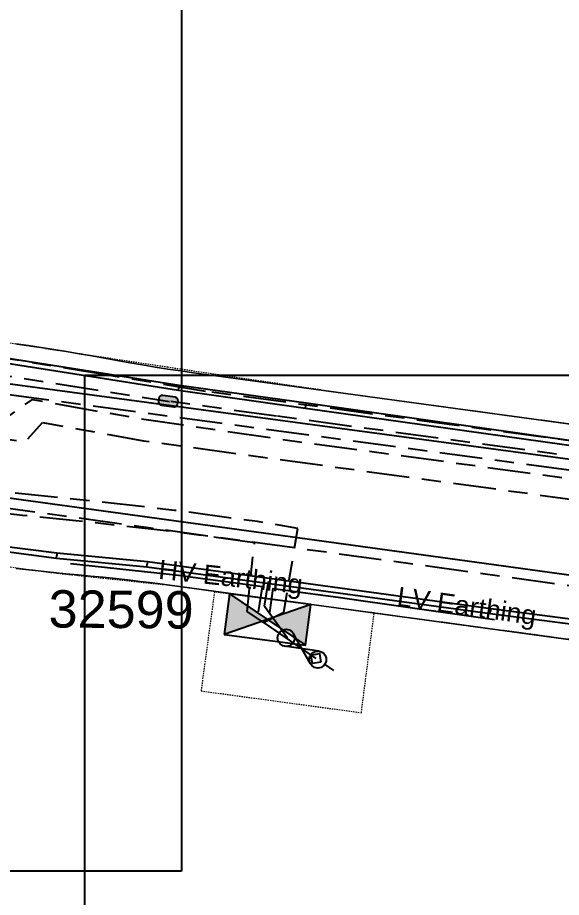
# Model space of a CAD drawing. Header units: metres. Extents: x 302931 to 308644, y 6253878 to 6257414.
# Drawn here: x 307398.4 to 307449.4, y 6255593 to 6255675.4 of the extents above; entities that cross this region are included whole.
import ezdxf
from ezdxf.enums import TextEntityAlignment as Align

# ---------------------------------------------------------------- set-up
doc = ezdxf.new("R2010")
doc.units = ezdxf.units.M
for name, pattern in [('Cable Exist UG', [8.2, 4, -1.2, 1.8, -1.2]), ('HIDDEN', [0.375, 0.25, -0.125]), ('HIDDEN2', [0.1875, 0.125, -0.0625])]:
    doc.linetypes.add(name, pattern=pattern)
doc.layers.get('0').update_dxf_attribs({"color": 6})
for name, color, linetype in [('_User EARTHING', 7, 'Continuous'), ('_User Miscellaneous3', 7, 'Continuous'), ('Duct_SP_EXT', 7, 'Continuous'), ('Equip_HV_EXT', 7, 'Continuous'), ('Equip_LV_EXT', 7, 'Continuous'), ('Mains_HV_EXT', 7, 'Continuous'), ('Mains_HV_MOD', 3, 'Continuous'), ('Mains_SL_EXT', 7, 'Continuous'), ('Mains_TR_EXT', 7, 'Continuous'), ('Services_SP_EXT', 7, 'Continuous'), ('Sub_SP_EXT', 7, 'Continuous'), ('Trench_SP_EXT', 7, 'Continuous')]:
    doc.layers.add(name, color=color, linetype=linetype)
for name, color, linetype, lineweight in [('Cadastre Land Parcels_SP_EXT', 9, 'Continuous', 5), ('Cadastre Other Property_SP_EXT', 9, 'HIDDEN', 5), ('Cadastre Road Names_SP_HV_LV_SL_EXT', 9, 'Continuous', 5)]:
    doc.layers.add(name, color=color, linetype=linetype, lineweight=lineweight)
doc.styles.get("Standard").update_dxf_attribs({"font": 'arial.ttf'})
doc.linetypes.add('Cable E UG', pattern='A,6,-0.5,["E",Standard,S=1.7,R=0,X=0.5,Y=-1],-2.9', length=9.4)
doc.linetypes.add('Cable P UG', pattern='A,6,-0.5,["P",Standard,S=1.7,R=0,X=0.5,Y=-1],-2.9', length=9.4)
picture_1 = doc.add_image_def('image2.jpg', size_in_pixel=(1377, 1183))
picture_2 = doc.add_image_def('image4.jpg', size_in_pixel=(5529, 1283))

# ---------------------------------------------------------------- blocks, each defined once
blk = doc.blocks.new('SUB_PADMOUNT_EXT')
for points in [[(0, 0), (-3.84, 1.92), (-3.84, -1.92)], [(0, 0), (3.84, 1.92), (3.84, -1.92)]]:
    blk.add_hatch(color=256).paths.add_polyline_path(points)
for p, q in [((3.84, 1.92), (-3.84, -1.92)), ((-3.84, 1.92), (3.84, -1.92))]:
    blk.add_line(p, q)
blk.add_lwpolyline([(-3.84, -1.92), (3.84, -1.92), (3.84, 1.92), (-3.84, 1.92)], close=True)
for tag, height, flags, p in [('ASSET_NUM', 3.5, 8, (2, 2)), ('STREET_CODE', 0.2, 9, (1.5, 0)), ('OPERATING_VOLTAGE', 0.2, 9, (1.5, -0.6)), ('ORIENTATION', 0.2, 9, (1.5, -0.8)), ('CONSTRUCTED_VOLTAGE', 0.2, 9, (1.5, -0.2)), ('NO_PHASES', 0.2, 9, (1.5, -0.4)), ('OWNED_BY', 0.2, 9, (1.5, -1)), ('OPERATED_BY', 0.2, 9, (1.5, -1.2)), ('SECONDARY_VOLTAGE', 0.2, 9, (1.5, -1.6)), ('MAINTAINED_BY', 0.2, 9, (1.5, -1.4)), ('STATE', 0.2, 9, (1.5, -1.8)), ('SUBSTATION_TYPE', 0.2, 9, (1.5, -2.2)), ('USAGE', 0.2, 9, (1.5, -2.4)), ('PARENT', 0.2, 9, (1.5, -2)), ('STREETNAME', 0.2, 9, (1.5, -3)), ('SUBURB', 0.2, 9, (1.5, -3.2)), ('LEGEND', 0.2, 9, (1.5, -2.6)), ('LOCATION', 0.2, 9, (1.5, -2.8)), ('Z', 0.2, 1, (1.5, -3.6)), ('NOTES', 0.2, 9, (1.5, -3.4))]:
    blk.add_attdef(tag, text='', height=height, dxfattribs=dict(flags=flags)).set_placement(p, align=Align.MIDDLE_LEFT)
blk = doc.blocks.new('CCP_EXT')
at = {"flags": 9}
for tag, p in [('USAGE', (0, -1.2)), ('LEGEND', (0, -1.4)), ('LIFE_SUPPORT', (0, -1.6)), ('STATE', (0, -1.8)), ('NOTES', (0, -2))]:
    blk.add_attdef(tag, text='', height=0.2, dxfattribs=at).set_placement(p, align=Align.MIDDLE_LEFT)
blk.add_wipeout([(0, 0.566), (0.566, 0), (0, -0.566), (-0.566, 0)])
blk.add_lwpolyline([(-0.566, 0), (0, 0.566), (0.566, 0), (0, -0.566), (-0.566, 0)])
at = {"flags": 1}
blk.add_attdef('Z', (0, 0), '', height=0.2, dxfattribs=at)
at = {"flags": 9}
for tag, p in [('CCP_TYPE', (0, 0)), ('OPERATING_VOLTAGE', (0, -0.6)), ('ORIENTATION', (0, -0.8)), ('CONSTRUCTED_VOLTAGE', (0, -0.2)), ('NO_PHASES', (0, -0.4)), ('OWNED_BY', (0, -1))]:
    blk.add_attdef(tag, text='', height=0.2, dxfattribs=at).set_placement(p, align=Align.MIDDLE_LEFT)
blk = doc.blocks.new('HV_STJ_EXT')
h = blk.add_hatch(color=256)
edge = h.paths.add_edge_path()
edge.add_ellipse((-0.586, 0.131), major_axis=(0.226, 0.226), ratio=1, start_angle=44.99996, end_angle=135)
edge.add_line((-0.906, 0.131), (-0.906, -0.131))
edge.add_ellipse((-0.586, -0.131), major_axis=(0.226, 0.226), ratio=1, start_angle=134.99996, end_angle=225)
edge.add_line((-0.586, -0.451), (0.586, -0.451))
edge.add_ellipse((0.586, -0.131), major_axis=(-0.226, 0.226), ratio=1, start_angle=134.99996, end_angle=225)
edge.add_line((0.906, -0.131), (0.906, 0.131))
edge.add_ellipse((0.586, 0.131), major_axis=(-0.226, 0.226), ratio=1, start_angle=224.99996, end_angle=315)
edge.add_line((0.586, 0.451), (-0.586, 0.451))
blk.add_lwpolyline([(-0.906, 0.131), (-0.906, -0.131, 0.414214), (-0.586, -0.451), (0.586, -0.451, 0.414214), (0.906, -0.131), (0.906, 0.131, 0.414214), (0.586, 0.451), (-0.586, 0.451, 0.414214)], format="xyb", close=True)
for tag, flags, p in [('ORIENTATION', 9, (1.5, 0)), ('Z', 1, (1.5, -0.8)), ('USAGE', 9, (1.5, -0.2)), ('LEGEND', 9, (1.5, -0.4)), ('NOTES', 9, (1.5, -0.6))]:
    blk.add_attdef(tag, text='', height=0.2, dxfattribs=dict(flags=flags)).set_placement(p, align=Align.MIDDLE_LEFT)
blk = doc.blocks.new('LV_UG_DFUSE_CLOSED_EXT')
for points in [[(1, 0), (0, 0)], [(5.04, 0.726), (2.156, -0.717)], [(5.049, -0.707), (2.156, 0.717)], [(6.2, 0.013), (7.2, 0.013)]]:
    blk.add_lwpolyline(points)
for centre in [(1.8, 0), (5.4, 0.011)]:
    blk.add_circle(centre, 0.8)
at = {"flags": 9}
for tag, p in [('ACTUAL_STATUS', (0, 0)), ('OPERATING_VOLTAGE', (0, -0.6)), ('ORIENTATION', (0, -0.8)), ('CONSTRUCTED_VOLTAGE', (0, -0.2)), ('NO_PHASES', (0, -0.4)), ('STATE', (0, -1)), ('SWITCH_TYPE', (0, -1.2)), ('USAGE', (0, -1.4)), ('NOTES', (0, -1.6))]:
    blk.add_attdef(tag, text='', height=0.2, dxfattribs=at).set_placement(p, align=Align.MIDDLE_LEFT)
at = {"flags": 1}
blk.add_attdef('Z', (0, 0), '', height=0.2, dxfattribs=at)

msp = doc.modelspace()

# ---------------------------------------------------------------- linework, layer by layer
at = {"layer": '_User EARTHING', "linetype": 'Cable E UG'}
for points in [[(307415.26, 6255622.931), (307413.468, 6255623.175), (307403.312, 6255624.258)], [(307417.632, 6255622.607), (307415.26, 6255622.931)], [(307420.966, 6255619.77), (307421.323, 6255622.105), (307421.323, 6255622.105), (307417.632, 6255622.607)], [(307422.02, 6255619.71), (307422.336, 6255621.967), (307422.336, 6255621.967), (307426.056, 6255621.46)], [(307426.056, 6255621.46), (307428.408, 6255621.139)], [(307428.408, 6255621.139), (307430.753, 6255620.809)], [(307430.753, 6255620.809), (307433.19, 6255620.447)], [(307433.19, 6255620.447), (307443.093, 6255619.058)]]:
    msp.add_lwpolyline(points, dxfattribs=at)
at = {"layer": 'Cadastre Land Parcels_SP_EXT', "linetype": 'Continuous'}
for points in [[(307558.798, 6255622.556), (307416.049, 6255641.995), (307414.855, 6255642.161), (307413.661, 6255642.335), (307412.468, 6255642.515), (307411.278, 6255642.703), (307410.087, 6255642.899), (307408.897, 6255643.101), (307407.709, 6255643.31), (307406.524, 6255643.527), (307405.337, 6255643.743), (307404.149, 6255643.952), (307402.96, 6255644.154), (307401.77, 6255644.35), (307400.579, 6255644.538), (307399.386, 6255644.718), (307398.192, 6255644.892)], [(307398.192, 6255644.892), (307399.386, 6255644.718), (307400.579, 6255644.538), (307401.77, 6255644.35), (307402.96, 6255644.154), (307404.149, 6255643.952), (307405.337, 6255643.743), (307406.524, 6255643.527), (307407.709, 6255643.31), (307408.897, 6255643.101), (307410.087, 6255642.899), (307411.278, 6255642.703), (307412.468, 6255642.515), (307413.661, 6255642.335), (307414.855, 6255642.161), (307416.049, 6255641.995), (307558.798, 6255622.556)], [(307398.245, 6255623.831), (307399.405, 6255623.696), (307400.566, 6255623.569), (307401.727, 6255623.449), (307402.888, 6255623.335), (307404.051, 6255623.228), (307405.214, 6255623.12), (307406.377, 6255623.008), (307407.537, 6255622.887), (307408.699, 6255622.759), (307409.859, 6255622.626), (307411.018, 6255622.485), (307412.177, 6255622.337), (307413.334, 6255622.184), (307588.459, 6255598.323)], [(307588.459, 6255598.323), (307413.334, 6255622.184), (307412.177, 6255622.337), (307411.018, 6255622.485), (307409.859, 6255622.626), (307408.699, 6255622.759), (307407.537, 6255622.887), (307406.377, 6255623.008), (307405.214, 6255623.12), (307404.051, 6255623.228), (307402.888, 6255623.335), (307401.727, 6255623.449), (307400.566, 6255623.569), (307399.405, 6255623.696), (307398.245, 6255623.831)]]:
    msp.add_lwpolyline(points, dxfattribs=at)
at = {"layer": 'Duct_SP_EXT'}
for p, q in [((307396.878, 6255643.626), (307413.531, 6255641.003)), ((307396.803, 6255643.152), (307413.461, 6255640.529)), ((307413.461, 6255640.529), (307413.496, 6255640.766)), ((307413.461, 6255640.529), (307425.363, 6255638.86)), ((307413.531, 6255641.003), (307413.496, 6255640.766)), ((307413.531, 6255641.003), (307425.429, 6255639.335)), ((307425.363, 6255638.86), (307425.396, 6255639.097)), ((307425.363, 6255638.86), (307464.957, 6255633.267)), ((307425.429, 6255639.335), (307425.396, 6255639.097)), ((307425.429, 6255639.335), (307465.024, 6255633.742)), ((307394.777, 6255625.74), (307402.005, 6255624.816)), ((307394.839, 6255626.216), (307402.058, 6255625.293)), ((307402.005, 6255624.816), (307402.032, 6255625.054)), ((307402.005, 6255624.816), (307410.482, 6255624.002)), ((307402.058, 6255625.293), (307402.032, 6255625.054)), ((307402.058, 6255625.293), (307410.538, 6255624.479)), ((307410.482, 6255624.002), (307410.51, 6255624.241)), ((307410.482, 6255624.002), (307442.669, 6255619.614)), ((307410.538, 6255624.479), (307410.51, 6255624.241)), ((307410.538, 6255624.479), (307442.733, 6255620.09)), ((307442.669, 6255619.614), (307442.701, 6255619.852)), ((307442.733, 6255620.09), (307442.701, 6255619.852)), ((307442.733, 6255620.09), (307462.605, 6255617.515)), ((307442.669, 6255619.614), (307462.543, 6255617.039))]:
    msp.add_line(p, q, dxfattribs=at)
at = {"layer": 'Mains_HV_EXT', "linetype": 'Cable Exist UG', "flags": 128}
for points in [[(307421.433, 6255618.776), (307419.886, 6255619.8), (307419.886, 6255619.8), (307420.58, 6255626.245), (307412.822, 6255627.296), (307405.686, 6255628.098), (307398.837, 6255628.796), (307395.472, 6255629.225), (307390.392, 6255629.983), (307388.584, 6255630.23), (307388.584, 6255630.23), (307373.002, 6255632.19), (307373.002, 6255632.19), (307375.216, 6255646.496), (307375.65, 6255651.45), (307376.003, 6255655.436), (307376.112, 6255658.097)], [(307421.433, 6255618.776), (307423.341, 6255619.749), (307424.629, 6255627.594), (307420.848, 6255628.227), (307420.848, 6255628.227), (307413.068, 6255629.28), (307405.899, 6255630.087), (307399.065, 6255630.783), (307395.746, 6255631.206), (307390.675, 6255631.963), (307388.845, 6255632.213), (307379.406, 6255633.4), (307377.398, 6255633.622), (307377.398, 6255633.622), (307379.183, 6255645.979), (307381.058, 6255650.087), (307381.058, 6255650.087), (307383.02, 6255647.457), (307384.995, 6255645.665), (307387.651, 6255644.055), (307390.182, 6255643.126), (307392.095, 6255642.739), (307395.262, 6255642.227), (307412.603, 6255639.488)]]:
    msp.add_lwpolyline(points, dxfattribs=at)
at = {"layer": 'Mains_HV_EXT', "linetype": 'Cable Exist UG'}
msp.add_lwpolyline([(307510.915, 6255626.112), (307422.648, 6255638.1), (307412.728, 6255639.471)], dxfattribs=at)
at = {"layer": 'Mains_SL_EXT', "linetype": 'Cable Exist UG'}
msp.add_lwpolyline([(307462.628, 6255617.547), (307461.95, 6255619.726), (307464.151, 6255633.912), (307464.151, 6255633.912), (307415.994, 6255640.416), (307406.63, 6255641.979), (307397.057, 6255643.543), (307393.69, 6255641.513), (307389.896, 6255642.162), (307387.957, 6255642.817), (307386.112, 6255643.719), (307384.073, 6255645.102), (307381.998, 6255647.086), (307380.983, 6255648.378), (307379.905, 6255650.129), (307378.747, 6255652.87), (307377.15, 6255658.035), (307375.749, 6255665.181), (307375.308, 6255669.865), (307375.483, 6255678.704), (307375.483, 6255678.704), (307379.147, 6255706.819), (307386.303, 6255707.743)], dxfattribs=at)
at = {"layer": 'Trench_SP_EXT', "linetype": 'Cable Exist UG'}
for points in [[(307421.523, 6255620.307), (307421.883, 6255622.617)], [(307421.527, 6255620.304), (307423.659, 6255617.349)]]:
    msp.add_lwpolyline(points, dxfattribs=at)

# ---------------------------------------------------------------- block references
at = {"layer": 'Equip_HV_EXT', "rotation": 352.1847062115821}
msp.add_blockref('HV_STJ_EXT', (307412.493, 6255639.503), dxfattribs=at)
at = {"layer": 'Sub_SP_EXT'}
ref = msp.add_blockref('SUB_PADMOUNT_EXT', (307421.807, 6255619.044), dxfattribs=dict(at, rotation=352.5174900739278))
ref.add_attrib('ASSET_NUM', '32599', dxfattribs={"layer": '0', "height": 3.5, "rotation": 359.51749}).set_placement((307408.09, 6255621.753), align=Align.TOP_CENTER)

# ---------------------------------------------------------------- texts
at = {"layer": '_User EARTHING'}
for s, rotation, p in [('HV Earthing', 353.91265, (307411.516, 6255622.876)), ('LV Earthing', 352.01548, (307433.859, 6255620.353))]:
    msp.add_text(s, height=1.8, rotation=rotation, dxfattribs=at).set_placement(p)

# ---------------------------------------------------------------- pictures from other files: only their frames are drawn
image = msp.add_image(picture_1, insert=(307310.937, 6255595.48), size_in_units=(102.787, 88.306), dxfattribs=dict(fade=50))
image.dxf.flags = 7
at = {"layer": '_User Miscellaneous3'}
image = msp.add_image(picture_2, insert=(307404.679, 6255546.168), size_in_units=(412.717, 95.771), dxfattribs=dict(at, fade=50))
image.dxf.flags = 7

# ---------------------------------------------------------------- next in the draw order: block references
at = {"layer": 'Services_SP_EXT', "rotation": 145.2984573714041}
msp.add_blockref('CCP_EXT', (307426.339, 6255615.398), dxfattribs=at)

# ---------------------------------------------------------------- next in the draw order: linework, layer by layer
at = {"layer": '_User EARTHING', "linetype": 'Cable P UG'}
for points in [[(307351.284, 6255701.744), (307343.645, 6255653.095), (307343.645, 6255653.095, 0.430853), (307348.582, 6255647.706), (307348.582, 6255647.706), (307348.642, 6255647.705), (307460.406, 6255632.7), (307460.406, 6255632.7), (307826.36, 6255582.483), (307826.36, 6255582.483, 0.423844), (307827.039, 6255583.016), (307827.039, 6255583.016), (307827.817, 6255590.486)], [(307344.901, 6255692.08), (307338.898, 6255653.852), (307338.316, 6255643.079), (307338.316, 6255643.079, 0.362494), (307343.979, 6255637.781), (307343.979, 6255637.781), (307344.088, 6255637.79), (307871.273, 6255565.379), (307871.273, 6255565.379, 0.351347), (307876.48, 6255568.645), (307876.48, 6255568.645), (307878.355, 6255580.935)]]:
    msp.add_lwpolyline(points, format="xyb", dxfattribs=at)
at = {"layer": 'Cadastre Other Property_SP_EXT', "linetype": 'HIDDEN2'}
msp.add_lwpolyline([(307568.189, 6255621.403), (307429.235, 6255640.19), (307429.235, 6255640.19), (307412.449, 6255642.676), (307392.445, 6255645.721), (307389.654, 6255625.038), (307402.091, 6255623.393), (307412.681, 6255622.265), (307457.835, 6255616.181), (307588.388, 6255598.405)], dxfattribs=at)
msp.add_lwpolyline([(307431.801, 6255619.668), (307416.825, 6255621.635), (307415.567, 6255612.37), (307430.599, 6255610.328), (307431.801, 6255619.668)], close=True, dxfattribs=at)
at = {"layer": 'Mains_HV_EXT', "linetype": 'Cable Exist UG', "flags": 128}
msp.add_lwpolyline([(307370.417, 6255668.065), (307370.935, 6255663.513), (307371.773, 6255659.004), (307373.147, 6255653.846), (307374.792, 6255649.235), (307376.601, 6255645.923), (307379.731, 6255642.25), (307383.633, 6255639.376), (307387.572, 6255637.635), (307391.69, 6255636.74), (307399.095, 6255635.717), (307400.708, 6255637.51), (307410.164, 6255635.792), (307563.741, 6255614.818), (307819.281, 6255580.02), (307821.305, 6255581.763), (307837.908, 6255579.537), (307839.451, 6255591.815), (307841.149, 6255592.503)], dxfattribs=at)
at = {"layer": 'Mains_HV_MOD', "linetype": 'Cable Exist UG', "flags": 128}
msp.add_lwpolyline([(307372.411, 6255668.221), (307373.281, 6255661.617), (307375.057, 6255654.439), (307376.823, 6255649.593), (307380.059, 6255644.754), (307383.383, 6255641.886), (307386.366, 6255640.236), (307390.07, 6255639.034), (307393.919, 6255638.454), (307397.363, 6255637.979), (307399.752, 6255639.664), (307409.446, 6255637.943), (307422.836, 6255635.972), (307529.414, 6255621.505), (307565.024, 6255616.659), (307818.068, 6255582.151), (307820.43, 6255583.918), (307836.007, 6255581.786), (307836.638, 6255585.966), (307836.829, 6255590.963), (307831.997, 6255591.75)], dxfattribs=at)
at = {"layer": 'Mains_TR_EXT', "linetype": 'Cable Exist UG'}
for points in [[(307350.284, 6255701.821), (307342.651, 6255653.211), (307342.651, 6255653.211, 0.433012), (307348.567, 6255646.706), (307348.567, 6255646.706), (307460.271, 6255631.71), (307827.151, 6255581.366), (307827.151, 6255581.366, 0.406851), (307827.934, 6255581.944), (307827.934, 6255581.944), (307828.952, 6255592.044)], [(307879.613, 6255582.387), (307877.455, 6255568.407), (307877.455, 6255568.407, -0.356399), (307871.147, 6255564.387), (307871.147, 6255564.387), (307344.06, 6255636.785), (307344.06, 6255636.785, -0.376432), (307337.316, 6255643.114), (307337.316, 6255643.114), (307337.902, 6255653.956), (307337.902, 6255653.956), (307343.909, 6255692.209)]]:
    msp.add_lwpolyline(points, format="xyb", dxfattribs=at)
at = {"layer": 'Services_SP_EXT'}
msp.add_lwpolyline([(307421.433, 6255618.776), (307426.339, 6255615.398)], dxfattribs=at)

# ---------------------------------------------------------------- next in the draw order: block references
at = {"layer": 'Equip_LV_EXT', "rotation": 325.4138514869379}
msp.add_blockref('LV_UG_DFUSE_CLOSED_EXT', (307422.06, 6255618.362), dxfattribs=at)

# ---------------------------------------------------------------- next in the draw order: texts
at = {"layer": 'Cadastre Road Names_SP_HV_LV_SL_EXT'}
msp.add_text('BELLEVUE                                                                                                                                                 CIRCUIT', height=3, rotation=351.89149, dxfattribs=at).set_placement((307322.088, 6255641.069))

doc.saveas('drawing.dxf')
